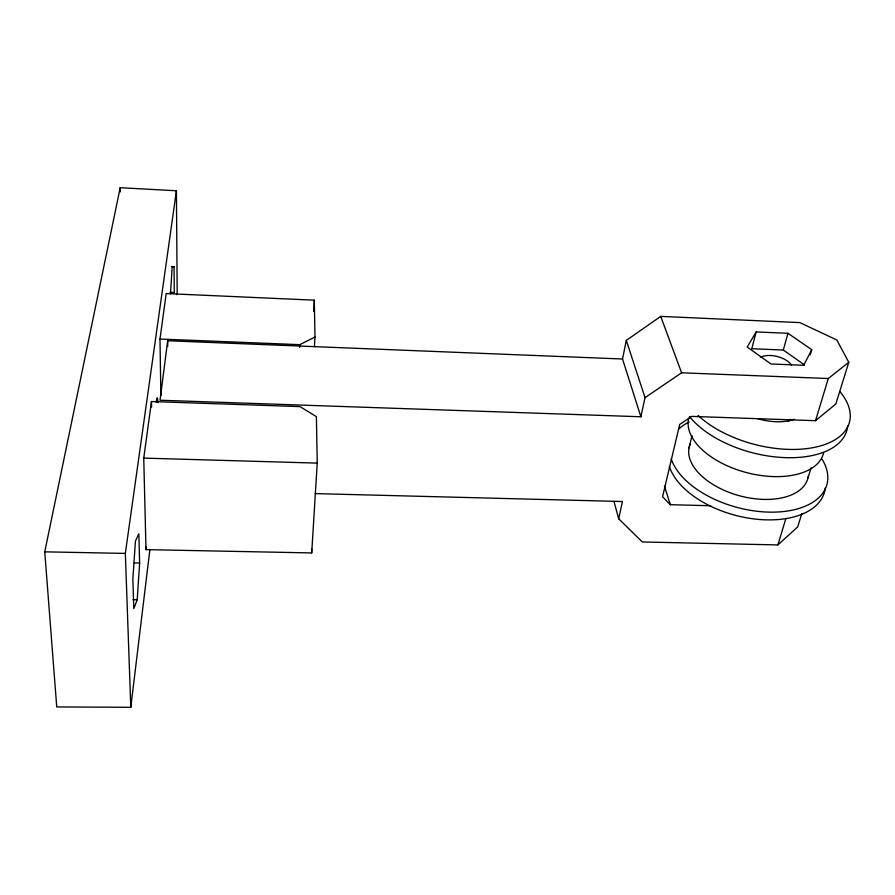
<?xml version="1.0" encoding="UTF-8"?>
<svg xmlns="http://www.w3.org/2000/svg" width="895" height="895" viewBox="0 0 895 895"><rect width="100%" height="100%" fill="white"/><g stroke="black" fill="none" stroke-linecap="round" stroke-linejoin="round"><path stroke-width="1.34" d="M299.68 347.428L299.825 344.664L314.984 337.012L314.324 300.172L166.19 293.56L159.992 339.037L160.876 395.691M313.697 311.326L314.324 300.172M314.436 346.633L314.984 337.012M170.486 293.795L172.176 266.755L174.066 266.654L174.29 292.52L170.139 292.341M311.706 552.931L317.233 463.107L316.405 416.634L299.993 406.61L151.468 401.531L143.748 458.106L145.997 549.619L311.706 552.931L311.65 548.814M137.203 599.751L139.642 562.989L138.826 533.823L135.436 541.039L132.852 579.132L133.791 608.667L137.203 599.751L133.042 599.684M177.188 294.712L176.416 190.769L120.198 187.704L44.75 551.835L56.743 706.938L130.793 707.296L149.901 549.474M145.997 549.619L146.344 546.901M640.876 416.768L622.528 359.007L167.678 340.749L160.037 400.233L640.876 416.768L645.026 397.648L626.299 340.402L660.723 316.394L799.85 322.603L836.791 339.977L848.773 362.285L835.84 403.958L815.524 420.684L691.734 416.399L679.708 424.42L662.557 496.736L670.355 504.702L710.675 505.731M130.793 707.296L125.345 553.412L176.416 190.769M622.528 359.007L626.299 340.402M801.763 513.786L797.68 526.931L777.889 544.921L642.308 541.967L618.691 518.787L622.439 501.524L315.13 493.604M689.049 447.88L692.036 435.664M810.232 354.89L811.743 349.71L787.958 333.298L756.174 331.922L751.766 348.726L783.315 350.034L804.594 364.981M783.315 350.034L787.958 333.298M777.889 544.921L785.933 518.362M815.524 420.684L828.3 378.518L848.773 362.285M807.905 478.143L811.083 467.828M811.743 349.71L803.676 365.283L770.919 363.963L747.224 347.003L756.174 331.922M645.026 397.648L681.598 372.801L828.3 378.518M134.16 562.888L139.642 562.989M44.75 551.835L125.345 553.412M143.748 458.106L317.233 463.107M159.992 339.037L299.825 344.664M171.392 266.531L174.066 266.654M660.723 316.394L681.598 372.801M664.437 486.13L670.355 504.702M613.959 501.39L618.691 518.787M120.198 187.704L120.333 191.888M151.468 401.531L151.579 407.035M167.678 340.749L167.745 346.275M840.058 391.809A86.099 45.421 14.5 0 1 811.049 448.003A86.099 45.421 14.5 0 1 698.066 415.381M847.61 425.998A85.752 45.623 14.5 0 1 781.816 457.468A85.752 45.623 14.5 0 1 689.441 416.443M794.167 419.207A40.476 21.335 14.4 0 1 757.808 418.67M823.568 452.982A69.642 38.105 14.8 0 1 747.023 472.728A69.642 38.105 14.8 0 1 688.725 418.144M790.945 419.979A35.352 18.717 14.5 0 1 787.734 421.209M789.871 419.319A52.212 28.562 14.8 0 1 791.426 420.426M808.319 475.983A61.341 34.469 15.1 0 1 739.203 495.685A61.341 34.469 15.1 0 1 690.347 443.741M825.246 488.032A80.695 45.701 15.1 0 1 752.046 518.675A80.695 45.701 15.1 0 1 669.359 466.463M822.102 459.213A81.009 45.544 15.1 0 1 771.456 512.153A81.009 45.544 15.1 0 1 671.183 458.788M678.913 428.862A81.009 45.544 15.1 0 1 689.072 422.015M156.256 402.224A16.602 1.163 -88.1 0 1 157.856 402.627M760.381 357.441A17.989 9.151 14.1 0 1 777.196 356.49A17.989 9.151 14.1 0 1 791.527 365.305"/></g></svg>
